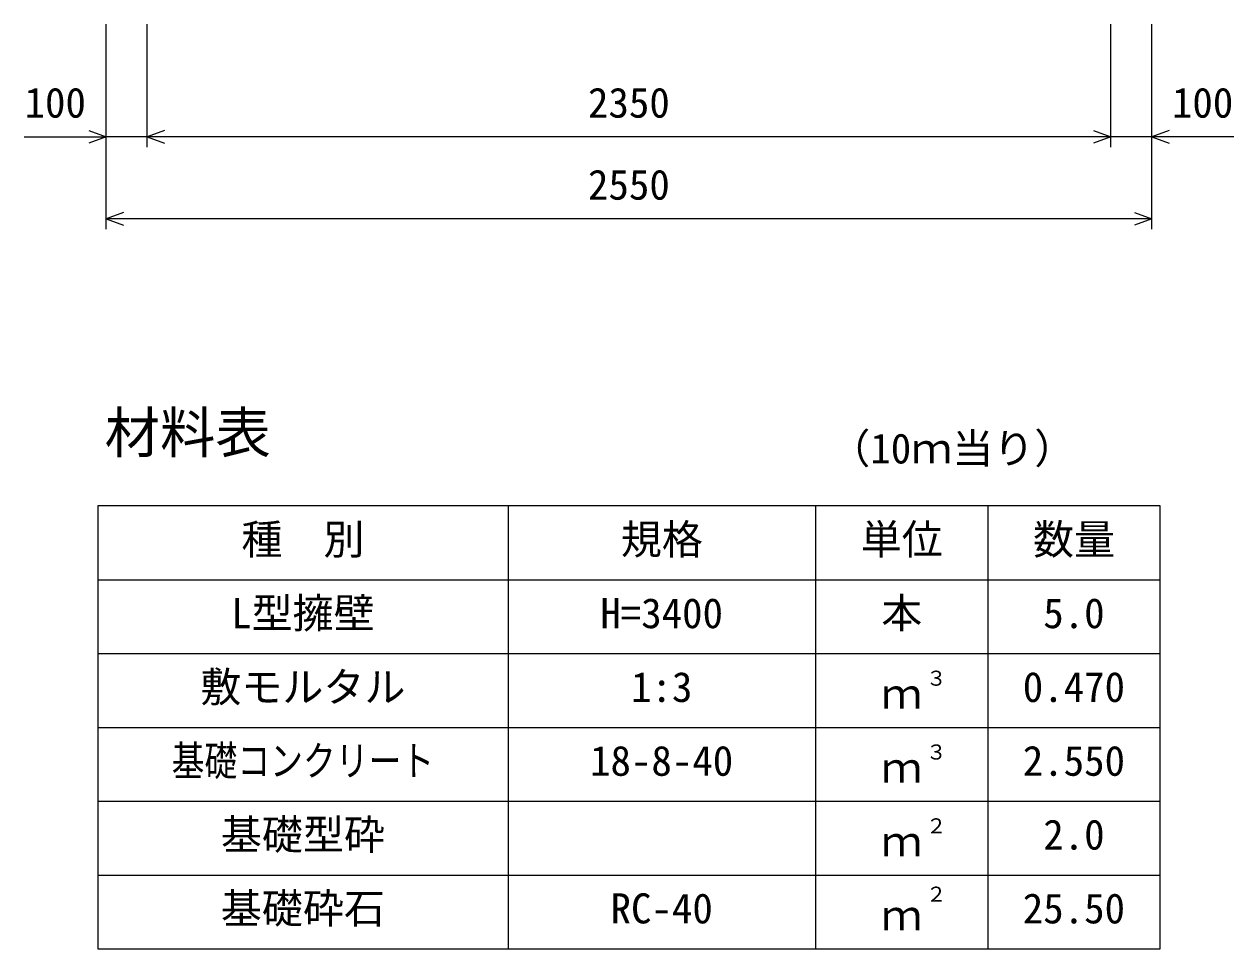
# Model space of a CAD drawing. Units: millimetres, scale not verified. Extents: x -67200 to 67200, y -23760 to 23760.
# Drawn here: x 10677 to 13626, y -16941 to -14686 of the extents above; entities that cross this region are included whole.
import ezdxf
from ezdxf.enums import TextEntityAlignment as Align

# ---------------------------------------------------------------- set-up
doc = ezdxf.new("R2010")
doc.units = ezdxf.units.MM
doc.header["$LTSCALE"] = 80
for name, color, linetype, lineweight in [('0-1_DIM', 7, 'Continuous', 25), ('0-4_HYO', 3, 'Continuous', 25), ('0-5_HYO2', 4, 'Continuous', 25), ('0-8_TXT', 7, 'Continuous', 25)]:
    doc.layers.add(name, color=color, linetype=linetype, lineweight=lineweight)
doc.styles.add('ＭＳ ゴシック', font='')
doc.styles.get('ＭＳ ゴシック').set_extended_font_data('MS Gothic')

msp = doc.modelspace()

# ---------------------------------------------------------------- linework, layer by layer
at = {"layer": '0-1_DIM'}
for p, q in [((10876.39, -15185.62), (10876.39, -14685.62)), ((10976.39, -14985.62), (10976.39, -14685.62)), ((13326.39, -14985.62), (13326.39, -14685.62)), ((13326.39, -14985.62), (13326.39, -14685.62)), ((13426.39, -15185.62), (13426.39, -14685.62)), ((10676.84, -14960.62), (10876.39, -14960.62)), ((10976.39, -14960.62), (10876.39, -14960.62)), ((13326.39, -14960.62), (10976.39, -14960.62)), ((13426.39, -14960.62), (13326.39, -14960.62)), ((13625.93, -14960.62), (13426.39, -14960.62)), ((13426.39, -15160.62), (10876.39, -15160.62))]:
    msp.add_line(p, q, dxfattribs=at)
for points in [[(10834.1, -14945.23), (10876.39, -14960.62), (10834.1, -14976.01)], [(11018.67, -14945.23), (10976.39, -14960.62), (11018.67, -14976.01)], [(13284.1, -14945.23), (13326.39, -14960.62), (13284.1, -14976.01)], [(13468.67, -14945.23), (13426.39, -14960.62), (13468.67, -14976.01)], [(10918.67, -15145.23), (10876.39, -15160.62), (10918.67, -15176.01)], [(13384.1, -15145.23), (13426.39, -15160.62), (13384.1, -15176.01)]]:
    msp.add_lwpolyline(points, dxfattribs=at)
at = {"layer": '0-4_HYO'}
for p, q in [((11856.39, -15860.62), (11856.39, -16940.62)), ((12606.39, -15860.62), (12606.39, -16940.62)), ((13026.39, -15860.62), (13026.39, -16940.62)), ((10856.39, -16040.62), (13446.39, -16040.62))]:
    msp.add_line(p, q, dxfattribs=at)
msp.add_lwpolyline([(10856.39, -16940.62), (13446.39, -16940.62), (13446.39, -15860.62), (10856.39, -15860.62)], close=True, dxfattribs=at)
at = {"layer": '0-5_HYO2'}
for p, q in [((10856.39, -16220.62), (13446.39, -16220.62)), ((10856.39, -16400.62), (13446.39, -16400.62)), ((10856.39, -16580.62), (13446.39, -16580.62)), ((10856.39, -16760.62), (13446.39, -16760.62))]:
    msp.add_line(p, q, dxfattribs=at)

# ---------------------------------------------------------------- texts
at = {"layer": '0-1_DIM', "style": 'ＭＳ ゴシック'}
for s, p in [('100', (10677.75, -14935.62)), ('2350', (12051.39, -14935.62)), ('100', (13475.03, -14935.62)), ('2550', (12051.39, -15135.62))]:
    msp.add_text(s, height=73.31, dxfattribs=at).set_placement(p, align=Align.BOTTOM_LEFT)
at = {"layer": '0-8_TXT', "style": 'ＭＳ ゴシック'}
for s, height, p in [('材料表', 98.97, (10873.05, -15760.62)), ('（10ｍ当り）', 73.31, (12639.72, -15778.95)), ('規格', 73.31, (12131.39, -16000.62)), ('単位', 73.31, (12716.39, -16000.62)), ('数量', 73.31, (13136.39, -16000.62)), ('種\u3000別', 73.31, (11206.39, -16000.62)), ('L型擁壁', 73.31, (11181.39, -16180.62)), ('H=3400', 73.31, (12081.39, -16180.62)), ('本', 73.31, (12766.39, -16180.62)), ('5.0', 73.31, (13161.39, -16180.62)), ('敷モルタル', 73.31, (11106.39, -16360.62)), ('1:3', 73.31, (12156.39, -16360.62)), ('３', 36.66, (12875.62, -16310)), ('0.470', 73.31, (13111.39, -16360.62)), ('ｍ', 73.31, (12766.39, -16377.28)), ('18-8-40', 73.31, (12056.39, -16540.62)), ('３', 36.66, (12875.62, -16490)), ('2.550', 73.31, (13111.39, -16540.62)), ('ｍ', 73.31, (12766.39, -16557.28)), ('基礎型砕', 73.31, (11156.39, -16720.62)), ('２', 36.66, (12875.62, -16670)), ('2.0', 73.31, (13161.39, -16720.62)), ('ｍ', 73.31, (12766.39, -16737.28)), ('基礎砕石', 73.31, (11156.39, -16900.62)), ('RC-40', 73.31, (12106.39, -16900.62)), ('２', 36.66, (12875.62, -16836.67)), ('25.50', 73.31, (13111.39, -16900.62)), ('ｍ', 73.31, (12766.39, -16917.28))]:
    msp.add_text(s, height=height, dxfattribs=at).set_placement(p, align=Align.BOTTOM_LEFT)
at = {"layer": '0-8_TXT', "style": 'ＭＳ ゴシック', "width": 0.8}
msp.add_text('基礎コンクリート', height=73.31, dxfattribs=at).set_placement((11036.39, -16540.62), align=Align.BOTTOM_LEFT)

doc.saveas('drawing.dxf')
